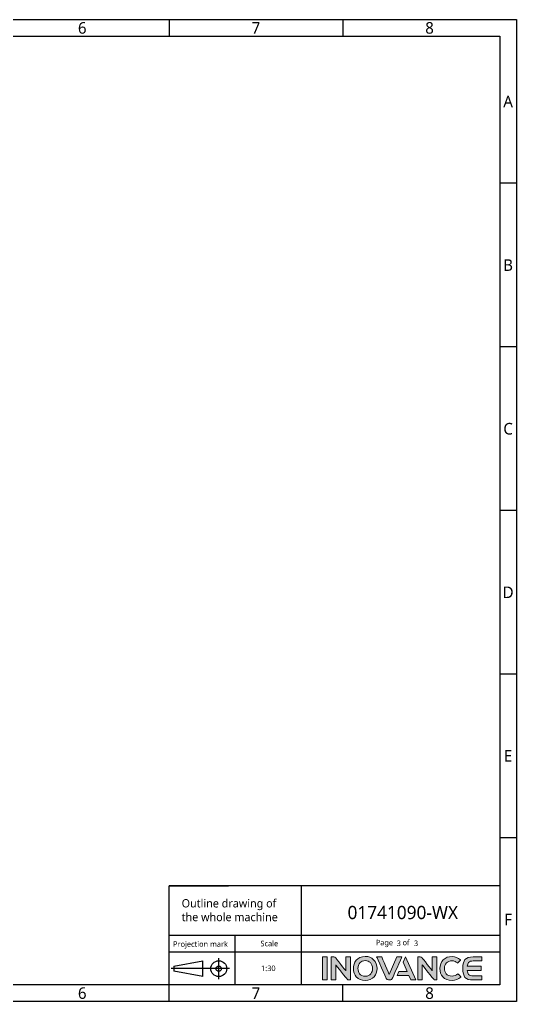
# Model space of a CAD drawing. Header units: millimetres. Extents: x 5828 to 7155, y 123 to 421.
# Drawn here: x 7004.9 to 7155, y 123.6 to 420.6 of the extents above; entities that cross this region are included whole.
import ezdxf
from ezdxf.enums import TextEntityAlignment as Align

# ---------------------------------------------------------------- set-up
doc = ezdxf.new("R2010")
doc.units = ezdxf.units.MM
doc.layers.add('logo-蓝色', color=7, linetype='Continuous', true_color=0x008ccf)
doc.layers.add('多重引线', color=7, linetype='Continuous')
doc.layers.add('模板', color=7, linetype='Continuous')
doc.styles.add('微软雅黑', font='msyh.ttc', dxfattribs={"height": 2})

# ---------------------------------------------------------------- blocks, each defined once
blk = doc.blocks.new('图纸页')
at = {"layer": 'logo-蓝色'}
h = blk.add_hatch(color=256, dxfattribs=at)
h.dxf.hatch_style = 1
edge = h.paths.add_edge_path()
edge.add_spline(control_points=[(6645.09, 130.11), (6645.09, 130.11), (6646.46, 130.11), (6646.46, 130.11), (6646.46, 130.11), (6646.46, 130.11), (6646.46, 137.06), (6646.46, 137.06), (6646.46, 137.06), (6646.46, 137.06), (6645.09, 137.06), (6645.09, 137.06), (6645.09, 137.06), (6645.09, 137.06), (6645.09, 130.11), (6645.09, 130.11)], knot_values=[0, 0, 0, 0, 0.25, 0.25, 0.25, 0.25, 0.5, 0.5, 0.5, 0.5, 0.75, 0.75, 0.75, 0.75, 1, 1, 1, 1], degree=3, periodic=1)
h = blk.add_hatch(color=256, dxfattribs=at)
h.dxf.hatch_style = 1
edge = h.paths.add_edge_path()
edge.add_spline(control_points=[(6652.11, 137.07), (6652.11, 137.07), (6652.11, 132.88), (6652.11, 132.88), (6652.11, 132.88), (6652.11, 132.88), (6649.04, 136.76), (6649.04, 136.76), (6649.04, 136.76), (6648.9, 136.94), (6648.69, 137.06), (6648.44, 137.06), (6648.44, 137.06), (6648.44, 137.06), (6647.69, 137.06), (6647.69, 137.06), (6647.69, 137.06), (6647.69, 137.06), (6647.69, 130.1), (6647.69, 130.1), (6647.69, 130.1), (6647.69, 130.1), (6649.07, 130.1), (6649.07, 130.1), (6649.07, 130.1), (6649.07, 130.1), (6649.07, 134.65), (6649.07, 134.65), (6649.07, 134.65), (6649.07, 134.65), (6652.52, 130.31), (6652.52, 130.31), (6652.52, 130.31), (6652.62, 130.18), (6652.77, 130.1), (6652.95, 130.1), (6652.95, 130.1), (6652.95, 130.1), (6653.49, 130.1), (6653.49, 130.1), (6653.49, 130.1), (6653.49, 130.1), (6653.49, 137.07), (6653.49, 137.07), (6653.49, 137.07), (6653.49, 137.07), (6652.11, 137.07), (6652.11, 137.07)], knot_values=[0, 0, 0, 0, 0.083333, 0.083333, 0.083333, 0.083333, 0.166667, 0.166667, 0.166667, 0.166667, 0.25, 0.25, 0.25, 0.25, 0.333333, 0.333333, 0.333333, 0.333333, 0.416667, 0.416667, 0.416667, 0.416667, 0.5, 0.5, 0.5, 0.5, 0.583333, 0.583333, 0.583333, 0.583333, 0.666667, 0.666667, 0.666667, 0.666667, 0.75, 0.75, 0.75, 0.75, 0.833333, 0.833333, 0.833333, 0.833333, 0.916667, 0.916667, 0.916667, 0.916667, 1, 1, 1, 1], degree=3, periodic=1)
h = blk.add_hatch(color=256, dxfattribs=at)
h.dxf.hatch_style = 1
edge = h.paths.add_edge_path(flags=16)
edge.add_spline(control_points=[(6656.4, 135.34), (6656.79, 135.74), (6657.32, 135.94), (6657.96, 135.94), (6657.96, 135.94), (6658.6, 135.94), (6659.12, 135.74), (6659.51, 135.35), (6659.51, 135.35), (6659.94, 134.91), (6660.18, 134.25), (6660.17, 133.54), (6660.17, 133.54), (6660.15, 132.42), (6659.56, 131.23), (6657.96, 131.23), (6657.96, 131.23), (6656.38, 131.23), (6655.78, 132.42), (6655.75, 133.53), (6655.75, 133.53), (6655.73, 134.23), (6655.97, 134.89), (6656.4, 135.34)], knot_values=[0, 0, 0, 0, 0.166667, 0.166667, 0.166667, 0.166667, 0.333333, 0.333333, 0.333333, 0.333333, 0.5, 0.5, 0.5, 0.5, 0.666667, 0.666667, 0.666667, 0.666667, 0.833333, 0.833333, 0.833333, 0.833333, 1, 1, 1, 1], degree=3, periodic=0)
edge = h.paths.add_edge_path()
edge.add_spline(control_points=[(6657.96, 137.21), (6655.5, 137.21), (6654.39, 135.31), (6654.39, 133.54), (6654.39, 133.54), (6654.39, 132.58), (6654.7, 131.71), (6655.26, 131.07), (6655.26, 131.07), (6655.9, 130.34), (6656.83, 129.96), (6657.96, 129.96), (6657.96, 129.96), (6659.09, 129.96), (6660.02, 130.35), (6660.66, 131.08), (6660.66, 131.08), (6661.21, 131.72), (6661.52, 132.6), (6661.53, 133.55), (6661.53, 133.55), (6661.54, 134.58), (6661.17, 135.55), (6660.51, 136.22), (6660.51, 136.22), (6659.87, 136.87), (6658.99, 137.21), (6657.96, 137.21)], knot_values=[0, 0, 0, 0, 0.142857, 0.142857, 0.142857, 0.142857, 0.285714, 0.285714, 0.285714, 0.285714, 0.428571, 0.428571, 0.428571, 0.428571, 0.571429, 0.571429, 0.571429, 0.571429, 0.714286, 0.714286, 0.714286, 0.714286, 0.857143, 0.857143, 0.857143, 0.857143, 1, 1, 1, 1], degree=3, periodic=0)
h = blk.add_hatch(color=256, dxfattribs=at)
h.dxf.hatch_style = 1
edge = h.paths.add_edge_path()
edge.add_spline(control_points=[(6667.51, 137.06), (6667.51, 137.06), (6665.24, 131.74), (6665.24, 131.74), (6665.24, 131.74), (6665.24, 131.74), (6662.96, 137.06), (6662.96, 137.06), (6662.96, 137.06), (6662.96, 137.06), (6661.41, 137.06), (6661.41, 137.06), (6661.41, 137.06), (6661.41, 137.06), (6664.34, 130.55), (6664.34, 130.55), (6664.34, 130.55), (6664.45, 130.29), (6664.71, 130.11), (6665.02, 130.11), (6665.02, 130.11), (6665.02, 130.11), (6665.02, 130.11), (6665.02, 130.11), (6665.02, 130.11), (6665.02, 130.11), (6665.45, 130.11), (6665.45, 130.11), (6665.45, 130.11), (6665.45, 130.11), (6665.45, 130.11), (6665.45, 130.11), (6665.45, 130.11), (6665.76, 130.11), (6666.02, 130.29), (6666.14, 130.55), (6666.14, 130.55), (6666.14, 130.55), (6669.06, 137.06), (6669.06, 137.06), (6669.06, 137.06), (6669.06, 137.06), (6667.51, 137.06), (6667.51, 137.06)], knot_values=[0, 0, 0, 0, 0.090909, 0.090909, 0.090909, 0.090909, 0.181818, 0.181818, 0.181818, 0.181818, 0.272727, 0.272727, 0.272727, 0.272727, 0.363636, 0.363636, 0.363636, 0.363636, 0.454545, 0.454545, 0.454545, 0.454545, 0.545455, 0.545455, 0.545455, 0.545455, 0.636364, 0.636364, 0.636364, 0.636364, 0.727273, 0.727273, 0.727273, 0.727273, 0.818182, 0.818182, 0.818182, 0.818182, 0.909091, 0.909091, 0.909091, 0.909091, 1, 1, 1, 1], degree=3, periodic=1)
h = blk.add_hatch(color=256, dxfattribs=at)
h.dxf.hatch_style = 1
edge = h.paths.add_edge_path()
edge.add_spline(control_points=[(6670.13, 137.06), (6670.13, 137.06), (6669.41, 135.45), (6669.41, 135.45), (6669.41, 135.45), (6669.41, 135.45), (6670.61, 132.7), (6670.61, 132.7), (6670.61, 132.7), (6670.61, 132.7), (6668.17, 132.7), (6668.17, 132.7), (6668.17, 132.7), (6668.17, 132.7), (6667.59, 131.4), (6667.59, 131.4), (6667.59, 131.4), (6667.59, 131.4), (6671.16, 131.4), (6671.16, 131.4), (6671.16, 131.4), (6671.16, 131.4), (6671.74, 130.11), (6671.74, 130.11), (6671.74, 130.11), (6671.74, 130.11), (6673.25, 130.11), (6673.25, 130.11), (6673.25, 130.11), (6673.25, 130.11), (6670.13, 137.06), (6670.13, 137.06)], knot_values=[0, 0, 0, 0, 0.125, 0.125, 0.125, 0.125, 0.25, 0.25, 0.25, 0.25, 0.375, 0.375, 0.375, 0.375, 0.5, 0.5, 0.5, 0.5, 0.625, 0.625, 0.625, 0.625, 0.75, 0.75, 0.75, 0.75, 0.875, 0.875, 0.875, 0.875, 1, 1, 1, 1], degree=3, periodic=1)
h = blk.add_hatch(color=256, dxfattribs=at)
h.dxf.hatch_style = 1
edge = h.paths.add_edge_path()
edge.add_spline(control_points=[(6678.25, 137.07), (6678.25, 137.07), (6678.25, 132.88), (6678.25, 132.88), (6678.25, 132.88), (6678.25, 132.88), (6675.18, 136.76), (6675.18, 136.76), (6675.18, 136.76), (6675.04, 136.94), (6674.82, 137.06), (6674.58, 137.06), (6674.58, 137.06), (6674.58, 137.06), (6673.83, 137.06), (6673.83, 137.06), (6673.83, 137.06), (6673.83, 137.06), (6673.83, 130.1), (6673.83, 130.1), (6673.83, 130.1), (6673.83, 130.1), (6675.21, 130.1), (6675.21, 130.1), (6675.21, 130.1), (6675.21, 130.1), (6675.21, 134.65), (6675.21, 134.65), (6675.21, 134.65), (6675.21, 134.65), (6678.66, 130.31), (6678.66, 130.31), (6678.66, 130.31), (6678.76, 130.18), (6678.91, 130.1), (6679.09, 130.1), (6679.09, 130.1), (6679.09, 130.1), (6679.63, 130.1), (6679.63, 130.1), (6679.63, 130.1), (6679.63, 130.1), (6679.63, 137.07), (6679.63, 137.07), (6679.63, 137.07), (6679.63, 137.07), (6678.25, 137.07), (6678.25, 137.07)], knot_values=[0, 0, 0, 0, 0.083333, 0.083333, 0.083333, 0.083333, 0.166667, 0.166667, 0.166667, 0.166667, 0.25, 0.25, 0.25, 0.25, 0.333333, 0.333333, 0.333333, 0.333333, 0.416667, 0.416667, 0.416667, 0.416667, 0.5, 0.5, 0.5, 0.5, 0.583333, 0.583333, 0.583333, 0.583333, 0.666667, 0.666667, 0.666667, 0.666667, 0.75, 0.75, 0.75, 0.75, 0.833333, 0.833333, 0.833333, 0.833333, 0.916667, 0.916667, 0.916667, 0.916667, 1, 1, 1, 1], degree=3, periodic=1)
h = blk.add_hatch(color=256, dxfattribs=at)
h.dxf.hatch_style = 1
edge = h.paths.add_edge_path()
edge.add_spline(control_points=[(6685.92, 131.95), (6685.49, 131.52), (6684.84, 131.26), (6684.22, 131.26), (6684.22, 131.26), (6682.52, 131.26), (6681.9, 132.44), (6681.9, 133.55), (6681.9, 133.55), (6681.89, 134.21), (6682.13, 134.83), (6682.55, 135.26), (6682.55, 135.26), (6682.96, 135.67), (6683.54, 135.89), (6684.22, 135.89), (6684.22, 135.89), (6684.85, 135.89), (6685.43, 135.66), (6685.85, 135.25), (6685.85, 135.25), (6685.85, 135.25), (6685.88, 135.22), (6685.88, 135.22), (6685.88, 135.22), (6685.88, 135.22), (6686.8, 136.12), (6686.8, 136.12), (6686.8, 136.12), (6686.8, 136.12), (6686.77, 136.15), (6686.77, 136.15), (6686.77, 136.15), (6686.07, 136.84), (6685.18, 137.21), (6684.22, 137.21), (6684.22, 137.21), (6683.14, 137.21), (6682.22, 136.86), (6681.56, 136.2), (6681.56, 136.2), (6680.9, 135.53), (6680.53, 134.57), (6680.53, 133.54), (6680.53, 133.54), (6680.54, 132.58), (6680.85, 131.7), (6681.41, 131.07), (6681.41, 131.07), (6682.06, 130.34), (6683.03, 129.96), (6684.22, 129.96), (6684.22, 129.96), (6685.26, 129.96), (6686.17, 130.32), (6686.86, 130.99), (6686.86, 130.99), (6686.86, 130.99), (6686.89, 131.02), (6686.89, 131.02), (6686.89, 131.02), (6686.89, 131.02), (6685.95, 131.98), (6685.95, 131.98), (6685.95, 131.98), (6685.95, 131.98), (6685.92, 131.95), (6685.92, 131.95)], knot_values=[0, 0, 0, 0, 0.058824, 0.058824, 0.058824, 0.058824, 0.117647, 0.117647, 0.117647, 0.117647, 0.176471, 0.176471, 0.176471, 0.176471, 0.235294, 0.235294, 0.235294, 0.235294, 0.294118, 0.294118, 0.294118, 0.294118, 0.352941, 0.352941, 0.352941, 0.352941, 0.411765, 0.411765, 0.411765, 0.411765, 0.470588, 0.470588, 0.470588, 0.470588, 0.529412, 0.529412, 0.529412, 0.529412, 0.588235, 0.588235, 0.588235, 0.588235, 0.647059, 0.647059, 0.647059, 0.647059, 0.705882, 0.705882, 0.705882, 0.705882, 0.764706, 0.764706, 0.764706, 0.764706, 0.823529, 0.823529, 0.823529, 0.823529, 0.882353, 0.882353, 0.882353, 0.882353, 0.941176, 0.941176, 0.941176, 0.941176, 1, 1, 1, 1], degree=3, periodic=0)
h = blk.add_hatch(color=256, dxfattribs=at)
h.dxf.hatch_style = 1
edge = h.paths.add_edge_path()
edge.add_spline(control_points=[(6690.62, 135.85), (6690.62, 135.85), (6693.22, 135.85), (6693.22, 135.85), (6693.22, 135.85), (6693.22, 135.85), (6693.22, 137.06), (6693.22, 137.06), (6693.22, 137.06), (6693.22, 137.06), (6690.59, 137.06), (6690.59, 137.06), (6690.59, 137.06), (6688.16, 137.06), (6687.49, 136.14), (6687.49, 133.67), (6687.49, 133.67), (6687.49, 133.67), (6687.49, 133.59), (6687.49, 133.59), (6687.49, 133.59), (6687.49, 133.59), (6687.49, 133.58), (6687.49, 133.58), (6687.49, 133.58), (6687.49, 133.58), (6687.49, 133.58), (6687.49, 133.58), (6687.49, 133.58), (6687.49, 133.58), (6687.49, 133.58), (6687.49, 133.58), (6687.49, 133.58), (6687.49, 133.58), (6687.49, 133.49), (6687.49, 133.49), (6687.49, 133.49), (6687.49, 131.03), (6688.16, 130.1), (6690.59, 130.1), (6690.59, 130.1), (6690.59, 130.1), (6693.22, 130.1), (6693.22, 130.1), (6693.22, 130.1), (6693.22, 130.1), (6693.22, 131.31), (6693.22, 131.31), (6693.22, 131.31), (6693.22, 131.31), (6690.62, 131.31), (6690.62, 131.31), (6690.62, 131.31), (6689.98, 131.31), (6689.49, 131.43), (6689.2, 131.77), (6689.2, 131.77), (6688.97, 132.03), (6688.86, 132.45), (6688.83, 132.93), (6688.83, 132.93), (6688.83, 132.93), (6692.99, 132.93), (6692.99, 132.93), (6692.99, 132.93), (6692.99, 132.93), (6692.99, 133.58), (6692.99, 133.58), (6692.99, 133.58), (6692.99, 133.58), (6692.99, 134.23), (6692.99, 134.23), (6692.99, 134.23), (6692.99, 134.23), (6688.83, 134.23), (6688.83, 134.23), (6688.83, 134.23), (6688.86, 134.71), (6688.97, 135.13), (6689.2, 135.4), (6689.2, 135.4), (6689.49, 135.73), (6689.98, 135.85), (6690.62, 135.85)], knot_values=[0, 0, 0, 0, 0.047619, 0.047619, 0.047619, 0.047619, 0.095238, 0.095238, 0.095238, 0.095238, 0.142857, 0.142857, 0.142857, 0.142857, 0.190476, 0.190476, 0.190476, 0.190476, 0.238095, 0.238095, 0.238095, 0.238095, 0.285714, 0.285714, 0.285714, 0.285714, 0.333333, 0.333333, 0.333333, 0.333333, 0.380952, 0.380952, 0.380952, 0.380952, 0.428571, 0.428571, 0.428571, 0.428571, 0.47619, 0.47619, 0.47619, 0.47619, 0.52381, 0.52381, 0.52381, 0.52381, 0.571429, 0.571429, 0.571429, 0.571429, 0.619048, 0.619048, 0.619048, 0.619048, 0.666667, 0.666667, 0.666667, 0.666667, 0.714286, 0.714286, 0.714286, 0.714286, 0.761905, 0.761905, 0.761905, 0.761905, 0.809524, 0.809524, 0.809524, 0.809524, 0.857143, 0.857143, 0.857143, 0.857143, 0.904762, 0.904762, 0.904762, 0.904762, 0.952381, 0.952381, 0.952381, 0.952381, 1, 1, 1, 1], degree=3, periodic=0)
at = {"layer": 'logo-蓝色', "lineweight": 9}
for points, knots in [([(6646.46, 137.06), (6646.46, 137.06), (6646.46, 137.06), (6645.09, 137.06), (6645.09, 137.06)], [0.5, 0.5, 0.5, 0.5, 0.5, 0.75, 0.75, 0.75, 0.75]), ([(6645.09, 137.06), (6645.09, 137.06), (6645.09, 137.06), (6645.09, 130.11), (6645.09, 130.11)], [0.75, 0.75, 0.75, 0.75, 0.75, 1, 1, 1, 1]), ([(6646.46, 130.11), (6646.46, 130.11), (6646.46, 130.11), (6646.46, 137.06), (6646.46, 137.06)], [0.25, 0.25, 0.25, 0.25, 0.25, 0.5, 0.5, 0.5, 0.5]), ([(6648.44, 137.06), (6648.44, 137.06), (6648.44, 137.06), (6647.69, 137.06), (6647.69, 137.06)], [0.25, 0.25, 0.25, 0.25, 0.25000001, 0.33333333, 0.33333333, 0.33333333, 0.33333333]), ([(6647.69, 137.06), (6647.69, 137.06), (6647.69, 137.06), (6647.69, 130.1), (6647.69, 130.1)], [0.33333333, 0.33333333, 0.33333333, 0.33333333, 0.33333334, 0.41666667, 0.41666667, 0.41666667, 0.41666667]), ([(6649.04, 136.76), (6649.04, 136.76), (6648.9, 136.94), (6648.69, 137.06), (6648.44, 137.06)], [0.16666667, 0.16666667, 0.16666667, 0.16666667, 0.16666668, 0.25, 0.25, 0.25, 0.25]), ([(6652.11, 132.88), (6652.11, 132.88), (6652.11, 132.88), (6649.04, 136.76), (6649.04, 136.76)], [0.08333333, 0.08333333, 0.08333333, 0.08333333, 0.08333334, 0.16666667, 0.16666667, 0.16666667, 0.16666667]), ([(6653.49, 137.07), (6653.49, 137.07), (6653.49, 137.07), (6652.11, 137.07), (6652.11, 137.07)], [0.91666667, 0.91666667, 0.91666667, 0.91666667, 0.91666668, 1, 1, 1, 1]), ([(6653.49, 130.1), (6653.49, 130.1), (6653.49, 130.1), (6653.49, 137.07), (6653.49, 137.07)], [0.83333333, 0.83333333, 0.83333333, 0.83333333, 0.83333334, 0.91666667, 0.91666667, 0.91666667, 0.91666667]), ([(6660.51, 136.22), (6660.51, 136.22), (6659.87, 136.87), (6658.99, 137.21), (6657.96, 137.21)], [0.8571429, 0.8571429, 0.8571429, 0.8571429, 0.8571429, 1, 1, 1, 1]), ([(6662.96, 137.06), (6662.96, 137.06), (6662.96, 137.06), (6661.41, 137.06), (6661.41, 137.06)], [0.18181818, 0.18181818, 0.18181818, 0.18181818, 0.18181819, 0.27272727, 0.27272727, 0.27272727, 0.27272727]), ([(6661.41, 137.06), (6661.41, 137.06), (6661.41, 137.06), (6664.34, 130.55), (6664.34, 130.55)], [0.27272727, 0.27272727, 0.27272727, 0.27272727, 0.27272728, 0.36363636, 0.36363636, 0.36363636, 0.36363636]), ([(6665.24, 131.74), (6665.24, 131.74), (6665.24, 131.74), (6662.96, 137.06), (6662.96, 137.06)], [0.09090909, 0.09090909, 0.09090909, 0.09090909, 0.0909091, 0.18181818, 0.18181818, 0.18181818, 0.18181818]), ([(6666.14, 130.55), (6666.14, 130.55), (6666.14, 130.55), (6669.06, 137.06), (6669.06, 137.06)], [0.81818182, 0.81818182, 0.81818182, 0.81818182, 0.81818183, 0.90909091, 0.90909091, 0.90909091, 0.90909091]), ([(6669.06, 137.06), (6669.06, 137.06), (6669.06, 137.06), (6667.51, 137.06), (6667.51, 137.06)], [0.90909091, 0.90909091, 0.90909091, 0.90909091, 0.90909092, 1, 1, 1, 1]), ([(6673.25, 130.11), (6673.25, 130.11), (6673.25, 130.11), (6670.13, 137.06), (6670.13, 137.06)], [0.875, 0.875, 0.875, 0.875, 0.875, 1, 1, 1, 1]), ([(6674.58, 137.06), (6674.58, 137.06), (6674.58, 137.06), (6673.83, 137.06), (6673.83, 137.06)], [0.25, 0.25, 0.25, 0.25, 0.25000001, 0.33333333, 0.33333333, 0.33333333, 0.33333333]), ([(6673.83, 137.06), (6673.83, 137.06), (6673.83, 137.06), (6673.83, 130.1), (6673.83, 130.1)], [0.33333333, 0.33333333, 0.33333333, 0.33333333, 0.33333334, 0.41666667, 0.41666667, 0.41666667, 0.41666667]), ([(6675.18, 136.76), (6675.18, 136.76), (6675.04, 136.94), (6674.82, 137.06), (6674.58, 137.06)], [0.16666667, 0.16666667, 0.16666667, 0.16666667, 0.16666668, 0.25, 0.25, 0.25, 0.25]), ([(6678.25, 132.88), (6678.25, 132.88), (6678.25, 132.88), (6675.18, 136.76), (6675.18, 136.76)], [0.08333333, 0.08333333, 0.08333333, 0.08333333, 0.08333334, 0.16666667, 0.16666667, 0.16666667, 0.16666667]), ([(6679.63, 137.07), (6679.63, 137.07), (6679.63, 137.07), (6678.25, 137.07), (6678.25, 137.07)], [0.91666667, 0.91666667, 0.91666667, 0.91666667, 0.91666668, 1, 1, 1, 1]), ([(6679.63, 130.1), (6679.63, 130.1), (6679.63, 130.1), (6679.63, 137.07), (6679.63, 137.07)], [0.83333333, 0.83333333, 0.83333333, 0.83333333, 0.83333334, 0.91666667, 0.91666667, 0.91666667, 0.91666667]), ([(6686.77, 136.15), (6686.77, 136.15), (6686.07, 136.84), (6685.18, 137.21), (6684.22, 137.21), (6684.22, 137.21), (6683.14, 137.21), (6682.22, 136.86), (6681.56, 136.2)], [0.4705882, 0.4705882, 0.4705882, 0.4705882, 0.4705882, 0.5294118, 0.5294118, 0.5294118, 0.5294118, 0.5882353, 0.5882353, 0.5882353, 0.5882353]), ([(6690.59, 137.06), (6690.59, 137.06), (6688.16, 137.06), (6687.49, 136.14), (6687.49, 133.67)], [0.14285714, 0.14285714, 0.14285714, 0.14285714, 0.14285715, 0.19047619, 0.19047619, 0.19047619, 0.19047619]), ([(6693.22, 137.06), (6693.22, 137.06), (6693.22, 137.06), (6690.59, 137.06), (6690.59, 137.06)], [0.0952381, 0.0952381, 0.0952381, 0.0952381, 0.09523811, 0.14285714, 0.14285714, 0.14285714, 0.14285714]), ([(6693.22, 135.85), (6693.22, 135.85), (6693.22, 135.85), (6693.22, 137.06), (6693.22, 137.06)], [0.04761905, 0.04761905, 0.04761905, 0.04761905, 0.04761906, 0.0952381, 0.0952381, 0.0952381, 0.0952381]), ([(6649.07, 130.1), (6649.07, 130.1), (6649.07, 130.1), (6649.07, 134.65), (6649.07, 134.65)], [0.5, 0.5, 0.5, 0.5, 0.50000001, 0.58333333, 0.58333333, 0.58333333, 0.58333333]), ([(6649.07, 134.65), (6649.07, 134.65), (6649.07, 134.65), (6652.52, 130.31), (6652.52, 130.31)], [0.58333333, 0.58333333, 0.58333333, 0.58333333, 0.58333334, 0.66666667, 0.66666667, 0.66666667, 0.66666667]), ([(6655.75, 133.53), (6655.75, 133.53), (6655.73, 134.23), (6655.97, 134.89), (6656.4, 135.34)], [0.8333333, 0.8333333, 0.8333333, 0.8333333, 0.8333333, 1, 1, 1, 1]), ([(6657.96, 135.94), (6657.96, 135.94), (6658.6, 135.94), (6659.12, 135.74), (6659.51, 135.35)], [0.1666667, 0.1666667, 0.1666667, 0.1666667, 0.1666667, 0.3333333, 0.3333333, 0.3333333, 0.3333333]), ([(6659.51, 135.35), (6659.51, 135.35), (6659.94, 134.91), (6660.18, 134.25), (6660.17, 133.54)], [0.3333333, 0.3333333, 0.3333333, 0.3333333, 0.3333333, 0.5, 0.5, 0.5, 0.5]), ([(6661.53, 133.55), (6661.53, 133.55), (6661.54, 134.58), (6661.17, 135.55), (6660.51, 136.22)], [0.7142857, 0.7142857, 0.7142857, 0.7142857, 0.7142857, 0.8571429, 0.8571429, 0.8571429, 0.8571429]), ([(6669.41, 135.45), (6669.41, 135.45), (6669.41, 135.45), (6670.61, 132.7), (6670.61, 132.7)], [0.125, 0.125, 0.125, 0.125, 0.125, 0.25, 0.25, 0.25, 0.25]), ([(6675.21, 130.1), (6675.21, 130.1), (6675.21, 130.1), (6675.21, 134.65), (6675.21, 134.65)], [0.5, 0.5, 0.5, 0.5, 0.50000001, 0.58333333, 0.58333333, 0.58333333, 0.58333333]), ([(6675.21, 134.65), (6675.21, 134.65), (6675.21, 134.65), (6678.66, 130.31), (6678.66, 130.31)], [0.58333333, 0.58333333, 0.58333333, 0.58333333, 0.58333334, 0.66666667, 0.66666667, 0.66666667, 0.66666667]), ([(6681.56, 136.2), (6681.56, 136.2), (6680.9, 135.53), (6680.53, 134.57), (6680.53, 133.54)], [0.58823529, 0.58823529, 0.58823529, 0.58823529, 0.5882353, 0.64705882, 0.64705882, 0.64705882, 0.64705882]), ([(6681.9, 133.55), (6681.9, 133.55), (6681.89, 134.21), (6682.13, 134.83), (6682.55, 135.26)], [0.11764706, 0.11764706, 0.11764706, 0.11764706, 0.11764707, 0.17647059, 0.17647059, 0.17647059, 0.17647059]), ([(6682.55, 135.26), (6682.55, 135.26), (6682.96, 135.67), (6683.54, 135.89), (6684.22, 135.89)], [0.17647059, 0.17647059, 0.17647059, 0.17647059, 0.1764706, 0.23529412, 0.23529412, 0.23529412, 0.23529412]), ([(6684.22, 135.89), (6684.22, 135.89), (6684.85, 135.89), (6685.43, 135.66), (6685.85, 135.25)], [0.23529412, 0.23529412, 0.23529412, 0.23529412, 0.23529413, 0.29411765, 0.29411765, 0.29411765, 0.29411765]), ([(6685.85, 135.25), (6685.85, 135.25), (6685.85, 135.25), (6685.88, 135.22), (6685.88, 135.22)], [0.29411765, 0.29411765, 0.29411765, 0.29411765, 0.29411766, 0.35294118, 0.35294118, 0.35294118, 0.35294118]), ([(6685.88, 135.22), (6685.88, 135.22), (6685.88, 135.22), (6686.8, 136.12), (6686.8, 136.12)], [0.35294118, 0.35294118, 0.35294118, 0.35294118, 0.35294119, 0.41176471, 0.41176471, 0.41176471, 0.41176471]), ([(6686.8, 136.12), (6686.8, 136.12), (6686.8, 136.12), (6686.77, 136.15), (6686.77, 136.15)], [0.41176471, 0.41176471, 0.41176471, 0.41176471, 0.41176472, 0.47058824, 0.47058824, 0.47058824, 0.47058824]), ([(6687.49, 133.67), (6687.49, 133.67), (6687.49, 133.67), (6687.49, 133.59), (6687.49, 133.59)], [0.19047619, 0.19047619, 0.19047619, 0.19047619, 0.1904762, 0.23809524, 0.23809524, 0.23809524, 0.23809524]), ([(6688.83, 134.23), (6688.83, 134.23), (6688.86, 134.71), (6688.97, 135.13), (6689.2, 135.4)], [0.9047619, 0.9047619, 0.9047619, 0.9047619, 0.90476191, 0.95238095, 0.95238095, 0.95238095, 0.95238095]), ([(6692.99, 134.23), (6692.99, 134.23), (6692.99, 134.23), (6688.83, 134.23), (6688.83, 134.23)], [0.85714286, 0.85714286, 0.85714286, 0.85714286, 0.85714287, 0.9047619, 0.9047619, 0.9047619, 0.9047619]), ([(6689.2, 135.4), (6689.2, 135.4), (6689.49, 135.73), (6689.98, 135.85), (6690.62, 135.85)], [0.95238095, 0.95238095, 0.95238095, 0.95238095, 0.95238096, 1, 1, 1, 1]), ([(6692.99, 133.58), (6692.99, 133.58), (6692.99, 133.58), (6692.99, 134.23), (6692.99, 134.23)], [0.80952381, 0.80952381, 0.80952381, 0.80952381, 0.80952382, 0.85714286, 0.85714286, 0.85714286, 0.85714286]), ([(6654.39, 133.54), (6654.39, 133.54), (6654.39, 132.58), (6654.7, 131.71), (6655.26, 131.07)], [0.1428571, 0.1428571, 0.1428571, 0.1428571, 0.1428572, 0.2857143, 0.2857143, 0.2857143, 0.2857143]), ([(6655.26, 131.07), (6655.26, 131.07), (6655.9, 130.34), (6656.83, 129.96), (6657.96, 129.96)], [0.2857143, 0.2857143, 0.2857143, 0.2857143, 0.2857143, 0.4285714, 0.4285714, 0.4285714, 0.4285714]), ([(6660.17, 133.54), (6660.17, 133.54), (6660.15, 132.42), (6659.56, 131.23), (6657.96, 131.23), (6657.96, 131.23), (6656.38, 131.23), (6655.78, 132.42), (6655.75, 133.53)], [0.5, 0.5, 0.5, 0.5, 0.5, 0.6666667, 0.6666667, 0.6666667, 0.6666667, 0.8333333, 0.8333333, 0.8333333, 0.8333333]), ([(6657.96, 129.96), (6657.96, 129.96), (6659.09, 129.96), (6660.02, 130.35), (6660.66, 131.08)], [0.4285714, 0.4285714, 0.4285714, 0.4285714, 0.4285714, 0.5714286, 0.5714286, 0.5714286, 0.5714286]), ([(6660.66, 131.08), (6660.66, 131.08), (6661.21, 131.72), (6661.52, 132.6), (6661.53, 133.55)], [0.5714286, 0.5714286, 0.5714286, 0.5714286, 0.5714286, 0.7142857, 0.7142857, 0.7142857, 0.7142857]), ([(6668.17, 132.7), (6668.17, 132.7), (6668.17, 132.7), (6667.59, 131.4), (6667.59, 131.4)], [0.375, 0.375, 0.375, 0.375, 0.375, 0.5, 0.5, 0.5, 0.5]), ([(6667.59, 131.4), (6667.59, 131.4), (6667.59, 131.4), (6671.16, 131.4), (6671.16, 131.4)], [0.5, 0.5, 0.5, 0.5, 0.5, 0.625, 0.625, 0.625, 0.625]), ([(6670.61, 132.7), (6670.61, 132.7), (6670.61, 132.7), (6668.17, 132.7), (6668.17, 132.7)], [0.25, 0.25, 0.25, 0.25, 0.25, 0.375, 0.375, 0.375, 0.375]), ([(6671.16, 131.4), (6671.16, 131.4), (6671.16, 131.4), (6671.74, 130.11), (6671.74, 130.11)], [0.625, 0.625, 0.625, 0.625, 0.625, 0.75, 0.75, 0.75, 0.75]), ([(6680.53, 133.54), (6680.53, 133.54), (6680.54, 132.58), (6680.85, 131.7), (6681.41, 131.07)], [0.64705882, 0.64705882, 0.64705882, 0.64705882, 0.64705883, 0.70588235, 0.70588235, 0.70588235, 0.70588235]), ([(6681.41, 131.07), (6681.41, 131.07), (6682.06, 130.34), (6683.03, 129.96), (6684.22, 129.96), (6684.22, 129.96), (6685.26, 129.96), (6686.17, 130.32), (6686.86, 130.99)], [0.7058824, 0.7058824, 0.7058824, 0.7058824, 0.7058824, 0.7647059, 0.7647059, 0.7647059, 0.7647059, 0.8235294, 0.8235294, 0.8235294, 0.8235294]), ([(6685.92, 131.95), (6685.49, 131.52), (6684.84, 131.26), (6684.22, 131.26), (6684.22, 131.26), (6682.52, 131.26), (6681.9, 132.44), (6681.9, 133.55)], [0, 0, 0, 0, 0.0588235, 0.0588235, 0.0588235, 0.0588235, 0.1176471, 0.1176471, 0.1176471, 0.1176471]), ([(6685.95, 131.98), (6685.95, 131.98), (6685.95, 131.98), (6685.92, 131.95), (6685.92, 131.95)], [0.94117647, 0.94117647, 0.94117647, 0.94117647, 0.94117648, 1, 1, 1, 1]), ([(6686.89, 131.02), (6686.89, 131.02), (6686.89, 131.02), (6685.95, 131.98), (6685.95, 131.98)], [0.88235294, 0.88235294, 0.88235294, 0.88235294, 0.88235295, 0.94117647, 0.94117647, 0.94117647, 0.94117647]), ([(6686.86, 130.99), (6686.86, 130.99), (6686.86, 130.99), (6686.89, 131.02), (6686.89, 131.02)], [0.82352941, 0.82352941, 0.82352941, 0.82352941, 0.82352942, 0.88235294, 0.88235294, 0.88235294, 0.88235294]), ([(6687.49, 133.59), (6687.49, 133.59), (6687.49, 133.59), (6687.49, 133.58), (6687.49, 133.58)], [0.23809524, 0.23809524, 0.23809524, 0.23809524, 0.23809525, 0.28571429, 0.28571429, 0.28571429, 0.28571429]), ([(6687.49, 133.58), (6687.49, 133.58), (6687.49, 133.58), (6687.49, 133.58), (6687.49, 133.58)], [0.28571429, 0.28571429, 0.28571429, 0.28571429, 0.2857143, 0.33333333, 0.33333333, 0.33333333, 0.33333333]), ([(6687.49, 133.58), (6687.49, 133.58), (6687.49, 133.58), (6687.49, 133.58), (6687.49, 133.58)], [0.33333333, 0.33333333, 0.33333333, 0.33333333, 0.33333334, 0.38095238, 0.38095238, 0.38095238, 0.38095238]), ([(6687.49, 133.58), (6687.49, 133.58), (6687.49, 133.58), (6687.49, 133.49), (6687.49, 133.49)], [0.38095238, 0.38095238, 0.38095238, 0.38095238, 0.38095239, 0.42857143, 0.42857143, 0.42857143, 0.42857143]), ([(6687.49, 133.49), (6687.49, 133.49), (6687.49, 131.03), (6688.16, 130.1), (6690.59, 130.1)], [0.42857143, 0.42857143, 0.42857143, 0.42857143, 0.42857144, 0.47619048, 0.47619048, 0.47619048, 0.47619048]), ([(6689.2, 131.77), (6689.2, 131.77), (6688.97, 132.03), (6688.86, 132.45), (6688.83, 132.93)], [0.66666667, 0.66666667, 0.66666667, 0.66666667, 0.66666668, 0.71428571, 0.71428571, 0.71428571, 0.71428571]), ([(6688.83, 132.93), (6688.83, 132.93), (6688.83, 132.93), (6692.99, 132.93), (6692.99, 132.93)], [0.71428571, 0.71428571, 0.71428571, 0.71428571, 0.71428572, 0.76190476, 0.76190476, 0.76190476, 0.76190476]), ([(6693.22, 131.31), (6693.22, 131.31), (6693.22, 131.31), (6690.62, 131.31), (6690.62, 131.31), (6690.62, 131.31), (6689.98, 131.31), (6689.49, 131.43), (6689.2, 131.77)], [0.57142857, 0.57142857, 0.57142857, 0.57142857, 0.57142858, 0.61904762, 0.61904762, 0.61904762, 0.61904763, 0.66666667, 0.66666667, 0.66666667, 0.66666667]), ([(6692.99, 132.93), (6692.99, 132.93), (6692.99, 132.93), (6692.99, 133.58), (6692.99, 133.58)], [0.76190476, 0.76190476, 0.76190476, 0.76190476, 0.76190477, 0.80952381, 0.80952381, 0.80952381, 0.80952381]), ([(6693.22, 130.1), (6693.22, 130.1), (6693.22, 130.1), (6693.22, 131.31), (6693.22, 131.31)], [0.52380952, 0.52380952, 0.52380952, 0.52380952, 0.52380953, 0.57142857, 0.57142857, 0.57142857, 0.57142857]), ([(6647.69, 130.1), (6647.69, 130.1), (6647.69, 130.1), (6649.07, 130.1), (6649.07, 130.1)], [0.41666667, 0.41666667, 0.41666667, 0.41666667, 0.41666668, 0.5, 0.5, 0.5, 0.5]), ([(6652.52, 130.31), (6652.52, 130.31), (6652.62, 130.18), (6652.77, 130.1), (6652.95, 130.1)], [0.66666667, 0.66666667, 0.66666667, 0.66666667, 0.66666668, 0.75, 0.75, 0.75, 0.75]), ([(6652.95, 130.1), (6652.95, 130.1), (6652.95, 130.1), (6653.49, 130.1), (6653.49, 130.1)], [0.75, 0.75, 0.75, 0.75, 0.75000001, 0.83333333, 0.83333333, 0.83333333, 0.83333333]), ([(6664.34, 130.55), (6664.34, 130.55), (6664.45, 130.29), (6664.71, 130.11), (6665.02, 130.11)], [0.36363636, 0.36363636, 0.36363636, 0.36363636, 0.36363637, 0.45454545, 0.45454545, 0.45454545, 0.45454545]), ([(6665.02, 130.11), (6665.02, 130.11), (6665.02, 130.11), (6665.02, 130.11), (6665.02, 130.11)], [0.45454545, 0.45454545, 0.45454545, 0.45454545, 0.45454546, 0.54545455, 0.54545455, 0.54545455, 0.54545455]), ([(6665.02, 130.11), (6665.02, 130.11), (6665.02, 130.11), (6665.45, 130.11), (6665.45, 130.11)], [0.54545455, 0.54545455, 0.54545455, 0.54545455, 0.54545456, 0.63636364, 0.63636364, 0.63636364, 0.63636364]), ([(6665.45, 130.11), (6665.45, 130.11), (6665.76, 130.11), (6666.02, 130.29), (6666.14, 130.55)], [0.72727273, 0.72727273, 0.72727273, 0.72727273, 0.72727274, 0.81818182, 0.81818182, 0.81818182, 0.81818182]), ([(6665.45, 130.11), (6665.45, 130.11), (6665.45, 130.11), (6665.45, 130.11), (6665.45, 130.11)], [0.63636364, 0.63636364, 0.63636364, 0.63636364, 0.63636365, 0.72727273, 0.72727273, 0.72727273, 0.72727273]), ([(6671.74, 130.11), (6671.74, 130.11), (6671.74, 130.11), (6673.25, 130.11), (6673.25, 130.11)], [0.75, 0.75, 0.75, 0.75, 0.75, 0.875, 0.875, 0.875, 0.875]), ([(6673.83, 130.1), (6673.83, 130.1), (6673.83, 130.1), (6675.21, 130.1), (6675.21, 130.1)], [0.41666667, 0.41666667, 0.41666667, 0.41666667, 0.41666668, 0.5, 0.5, 0.5, 0.5]), ([(6678.66, 130.31), (6678.66, 130.31), (6678.76, 130.18), (6678.91, 130.1), (6679.09, 130.1)], [0.66666667, 0.66666667, 0.66666667, 0.66666667, 0.66666668, 0.75, 0.75, 0.75, 0.75]), ([(6679.09, 130.1), (6679.09, 130.1), (6679.09, 130.1), (6679.63, 130.1), (6679.63, 130.1)], [0.75, 0.75, 0.75, 0.75, 0.75000001, 0.83333333, 0.83333333, 0.83333333, 0.83333333]), ([(6690.59, 130.1), (6690.59, 130.1), (6690.59, 130.1), (6693.22, 130.1), (6693.22, 130.1)], [0.47619048, 0.47619048, 0.47619048, 0.47619048, 0.47619049, 0.52380952, 0.52380952, 0.52380952, 0.52380952])]:
    blk.add_open_spline(points, degree=3, knots=knots, dxfattribs=at)
for points in [[(6652.11, 137.07), (6652.11, 137.07), (6652.11, 132.88), (6652.11, 132.88)], [(6657.96, 137.21), (6655.5, 137.21), (6654.39, 135.31), (6654.39, 133.54)], [(6667.51, 137.06), (6667.51, 137.06), (6665.24, 131.74), (6665.24, 131.74)], [(6670.13, 137.06), (6670.13, 137.06), (6669.41, 135.45), (6669.41, 135.45)], [(6678.25, 137.07), (6678.25, 137.07), (6678.25, 132.88), (6678.25, 132.88)], [(6656.4, 135.34), (6656.79, 135.74), (6657.32, 135.94), (6657.96, 135.94)], [(6690.62, 135.85), (6690.62, 135.85), (6693.22, 135.85), (6693.22, 135.85)], [(6645.09, 130.11), (6645.09, 130.11), (6646.46, 130.11), (6646.46, 130.11)]]:
    blk.add_open_spline(points, degree=3, dxfattribs=at)
at = {"layer": '模板', "color": 2}
for p, q in [((6598.66, 420.62), (6598.66, 415.62)), ((6651.16, 420.62), (6651.16, 415.62)), ((6703.66, 371.12), (6698.66, 371.12)), ((6703.66, 321.62), (6698.66, 321.62)), ((6703.66, 272.12), (6698.66, 272.12)), ((6703.66, 222.62), (6698.66, 222.62)), ((6703.66, 173.12), (6698.66, 173.12)), ((6698.66, 158.62), (6598.66, 158.62)), ((6598.66, 128.62), (6598.66, 158.62)), ((6598.66, 158.62), (6616.66, 158.62)), ((6638.66, 128.62), (6638.66, 158.62)), ((6598.66, 128.62), (6598.66, 143.62)), ((6598.66, 143.62), (6616.66, 143.62)), ((6598.66, 143.62), (6698.66, 143.62)), ((6618.66, 128.62), (6618.66, 143.62)), ((6598.66, 138.62), (6638.66, 138.62)), ((6613.68, 130.32), (6613.68, 136.72)), ((6600.08, 134.32), (6608.88, 135.92)), ((6600.08, 134.32), (6600.08, 132.72)), ((6608.88, 131.12), (6608.88, 135.92)), ((6616.88, 133.52), (6599.28, 133.52)), ((6608.88, 131.12), (6600.08, 132.72)), ((6598.66, 123.62), (6598.66, 128.62)), ((6651.16, 123.62), (6651.16, 128.62))]:
    blk.add_line(p, q, dxfattribs=at)
for points in [[(6283.66, 123.62), (6283.66, 420.62), (6703.66, 420.62), (6703.66, 123.62)], [(6308.66, 128.62), (6308.66, 415.62), (6698.66, 415.62), (6698.66, 128.62)], [(6638.66, 138.62), (6698.66, 138.62), (6698.66, 128.62), (6638.66, 128.62)]]:
    blk.add_lwpolyline(points, close=True, dxfattribs=at)
for radius in [2.4, 0.8]:
    blk.add_circle((6613.68, 133.52), radius, dxfattribs=at)
at = {"layer": '模板', "color": 2, "style": '微软雅黑'}
for s, height, p in [('6', 3.5, (6572.41, 418.12)), ('7', 3.5, (6624.91, 418.12)), ('8', 3.5, (6677.41, 418.12)), ('A', 3.5, (6701.16, 395.87)), ('B', 3.5, (6701.16, 346.37)), ('C', 3.5, (6701.16, 296.87)), ('D', 3.5, (6701.16, 247.37)), ('E', 3.5, (6701.16, 197.87)), ('F', 3.5, (6701.16, 148.37)), ('Projection mark', 1.6667, (6608.16, 140.96)), ('Scale', 1.667, (6628.97, 141.12)), ('6', 3.5, (6572.41, 126.12)), ('7', 3.5, (6624.91, 126.12)), ('8', 3.5, (6677.41, 126.12))]:
    blk.add_text(s, height=height, dxfattribs=at).set_placement(p, align=Align.MIDDLE_CENTER)
blk.add_text('Page     of    ', height=1.6667, dxfattribs=at).set_placement((6667.41, 141.19), align=Align.MIDDLE)
at = {"layer": '模板', "color": 2, "insert": (6602.46, 154.54), "char_height": 2.5, "width": 30.2447, "attachment_point": 1, "style": '微软雅黑'}
blk.add_mtext('Outline drawing of the whole machine', dxfattribs=at)
at = {"layer": '模板', "color": 2, "style": '微软雅黑'}
for tag, height, p in [('编号', 4, (6669.32, 150.51)), ('当前页', 1.67, (6668.11, 141.19)), ('总页数', 1.67, (6673.32, 141.19)), ('比例', 1.67, (6628.66, 133.62))]:
    blk.add_attdef(tag, text='', height=height, dxfattribs=at).set_placement(p, align=Align.MIDDLE)

msp = doc.modelspace()

# ---------------------------------------------------------------- block references
at = {"layer": '多重引线'}
msp.add_blockref('图纸页', (451.3773, 0), dxfattribs=at).add_auto_attribs({'编号': '01741090-WX', '比例': '1:30', '总页数': '3', '当前页': '3'})

doc.saveas('drawing.dxf')
